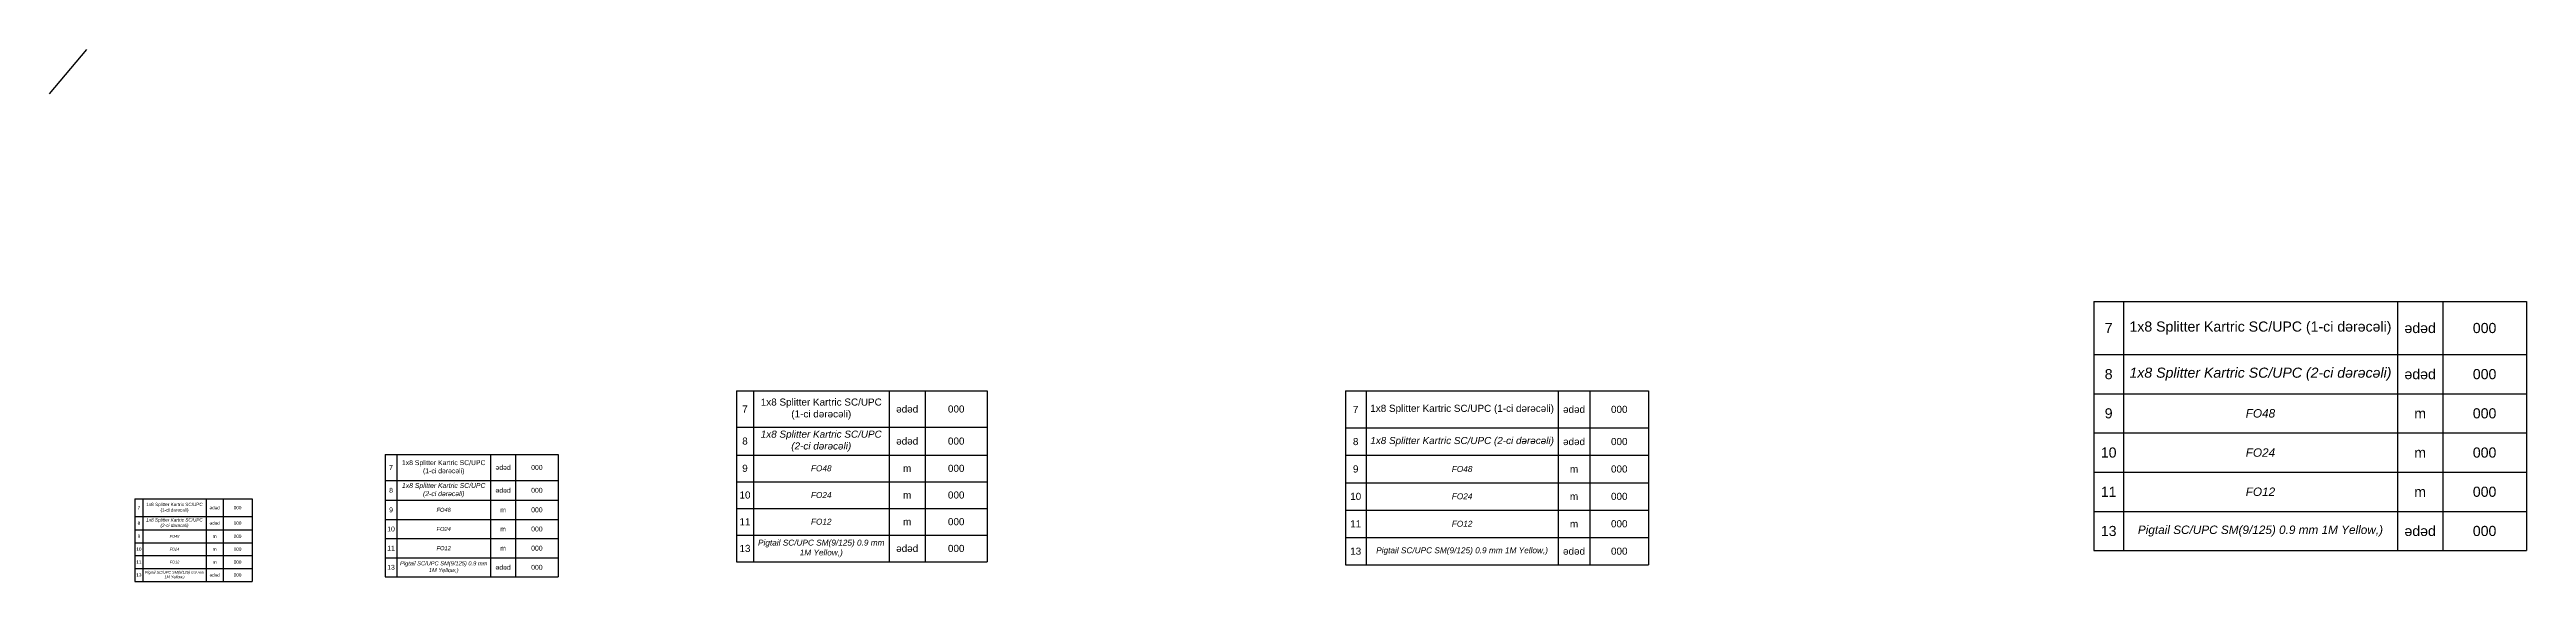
# Model space of a CAD drawing. Header units: metres. Extents: x 179 to 1034, y 11 to 195.
import ezdxf

# ---------------------------------------------------------------- set-up
doc = ezdxf.new("R2010")
doc.units = ezdxf.units.M
doc.layers.add('FoR_mat', color=7, linetype='Continuous')
doc.styles.get("Standard").update_dxf_attribs({"font": 'arial.ttf'})
doc.styles.add('стиль1', font='arialbd.ttf', dxfattribs={"height": 2.5})

# ---------------------------------------------------------------- blocks, each defined once
blk = doc.blocks.new('*U70')
blk.add_line((0, 0), (12.86, 15.32))
at = {"style": 'стиль1', "flags": 1}
for tag, p, height in [('АНКЕР_К', (-10.81, 17.32), 2), ('НАТЯЖ_К', (-10.46, 20.15), 2), ('КОД', (-10.81, 14.73), 2), ('FO_MARKA', (-9.1, 5.4), 7)]:
    blk.add_attdef(tag, p, '', height=height, dxfattribs=at)
blk = doc.blocks.new('*T72')
at = {"layer": 'FoR_mat', "color": 0, "linetype": 'ByBlock', "lineweight": -2, "transparency": 16777216}
for p, q in [((0, 0), (149.42, 0)), ((0, 0), (0, -85.97)), ((10.2, 0), (10.2, -85.97)), ((104.87, 0), (104.87, -85.97)), ((120.5, 0), (120.5, -85.97)), ((149.42, 0), (149.42, -85.97)), ((0, -18.3), (149.42, -18.3)), ((0, -31.83), (149.42, -31.83)), ((0, -45.37), (149.42, -45.37)), ((0, -58.9), (149.42, -58.9)), ((0, -72.44), (149.42, -72.44)), ((0, -85.97), (149.42, -85.97))]:
    blk.add_line(p, q, dxfattribs=at)
at = {"layer": 'FoR_mat', "color": 0, "transparency": 16777216, "attachment_point": 5}
for s, insert, char_height, width in [('7', (5.1, -9.15), 3.49, 8.7437), ('{\\C256;1x8 Splitter Kartric SC/UPC (1-ci dərəcəli)}', (57.53, -9.15), 3.4905, 93.2188), ('ədəd', (112.69, -9.15), 3.49, 14.1776), ('000', (134.96, -9.15), 3.49, 27.4694), ('8', (5.1, -25.07), 3.49, 8.7437), ('{\\fArial|b0|i1|c204|p34;\\C256;1x8 Splitter Kartric SC/UPC (2-ci dərəcəli)}', (57.53, -25.07), 3.4905, 93.2188), ('{\\fArial|b0|i0|c238|p34;ədəd}', (112.69, -25.07), 3.4905, 14.1776), ('000', (134.96, -25.07), 3.49, 27.4694), ('9', (5.1, -38.6), 3.49, 8.7437), ('{\\fArial|b0|i1|c204|p34;\\H0.83333x;\\C256;FO48}', (57.53, -38.6), 3.4905, 93.2188), ('m', (112.69, -38.6), 3.49, 14.1776), ('000', (134.96, -38.6), 3.49, 27.4694), ('10', (5.1, -52.14), 3.49, 8.7437), ('{\\fArial|b0|i1|c204|p34;\\H0.83333x;\\C256;FO24}', (57.53, -52.14), 3.4905, 93.2188), ('m', (112.69, -52.14), 3.49, 14.1776), ('000', (134.96, -52.14), 3.49, 27.4694), ('11', (5.1, -65.67), 3.49, 8.7437), ('{\\fArial|b0|i1|c204|p34;\\H0.83333x;\\C256;FO12}', (57.53, -65.67), 3.4905, 93.2188), ('m', (112.69, -65.67), 3.49, 14.1776), ('000', (134.96, -65.67), 3.49, 27.4694), ('13', (5.1, -79.21), 3.49, 8.7437), ('{\\fArial|b0|i1|c204|p34;\\H0.83333x;\\C256;Pigtail SC/UPC SM(9/125) 0.9 mm 1M Yellow,)}', (57.53, -79.21), 3.4905, 93.2188), ('{\\fArial|b0|i0|c238|p34;ədəd}', (112.69, -79.21), 3.4905, 14.1776), ('000', (134.96, -79.21), 3.49, 27.4694)]:
    blk.add_mtext(s, dxfattribs=dict(at, insert=insert, char_height=char_height, width=width))
blk = doc.blocks.new('*T73')
at = {"layer": 'FoR_mat', "color": 0, "linetype": 'ByBlock', "lineweight": -2, "transparency": 16777216}
for p, q in [((0, 0), (104.75, 0)), ((0, 0), (0, -60.07)), ((7.15, 0), (7.15, -60.07)), ((73.52, 0), (73.52, -60.07)), ((84.48, 0), (84.48, -60.07)), ((104.75, 0), (104.75, -60.07)), ((0, -12.8), (104.75, -12.8)), ((0, -22.25), (104.75, -22.25)), ((0, -31.71), (104.75, -31.71)), ((0, -41.16), (104.75, -41.16)), ((0, -50.62), (104.75, -50.62)), ((0, -60.07), (104.75, -60.07))]:
    blk.add_line(p, q, dxfattribs=at)
at = {"layer": 'FoR_mat', "color": 0, "transparency": 16777216, "attachment_point": 5}
for s, insert, char_height, width in [('7', (3.57, -6.4), 2.45, 6.1296), ('{\\C256;1x8 Splitter Kartric SC/UPC (1-ci dərəcəli)}', (40.33, -6.4), 2.4469, 65.3492), ('ədəd', (79, -6.4), 2.447, 9.9389), ('000', (94.61, -6.4), 2.447, 19.2569), ('8', (3.57, -17.52), 2.45, 6.1296), ('{\\fArial|b0|i1|c204|p34;\\C256;1x8 Splitter Kartric SC/UPC (2-ci dərəcəli)}', (40.33, -17.52), 2.4469, 65.3492), ('{\\fArial|b0|i0|c238|p34;ədəd}', (79, -17.52), 2.4469, 9.9389), ('000', (94.61, -17.52), 2.447, 19.2569), ('9', (3.57, -26.98), 2.45, 6.1296), ('{\\fArial|b0|i1|c204|p34;\\H0.83333x;\\C256;FO48}', (40.33, -26.98), 2.4469, 65.3492), ('m', (79, -26.98), 2.45, 9.9389), ('000', (94.61, -26.98), 2.447, 19.2569), ('10', (3.57, -36.43), 2.447, 6.1296), ('{\\fArial|b0|i1|c204|p34;\\H0.83333x;\\C256;FO24}', (40.33, -36.43), 2.4469, 65.3492), ('m', (79, -36.43), 2.45, 9.9389), ('000', (94.61, -36.43), 2.447, 19.2569), ('11', (3.57, -45.89), 2.447, 6.1296), ('{\\fArial|b0|i1|c204|p34;\\H0.83333x;\\C256;FO12}', (40.33, -45.89), 2.4469, 65.3492), ('m', (79, -45.89), 2.45, 9.9389), ('000', (94.61, -45.89), 2.447, 19.2569), ('13', (3.57, -55.35), 2.447, 6.1296), ('{\\fArial|b0|i1|c204|p34;\\H0.83333x;\\C256;Pigtail SC/UPC SM(9/125) 0.9 mm 1M Yellow,)}', (40.33, -55.35), 2.4469, 65.3492), ('{\\fArial|b0|i0|c238|p34;ədəd}', (79, -55.35), 2.4469, 9.9389), ('000', (94.61, -55.35), 2.447, 19.2569)]:
    blk.add_mtext(s, dxfattribs=dict(at, insert=insert, char_height=char_height, width=width))
blk = doc.blocks.new('*T74')
at = {"layer": 'FoR_mat', "color": 0, "linetype": 'ByBlock', "lineweight": -2, "transparency": 16777216}
for p, q in [((0, 0), (86.55, 0)), ((0, 0), (0, -59.01)), ((5.77, 0), (5.77, -59.01)), ((52.69, 0), (52.69, -59.01)), ((65.13, 0), (65.13, -59.01)), ((86.55, 0), (86.55, -59.01)), ((0, -12.55), (86.55, -12.55)), ((0, -22.15), (86.55, -22.15)), ((0, -31.36), (86.55, -31.36)), ((0, -40.58), (86.55, -40.58)), ((0, -49.79), (86.55, -49.79)), ((0, -59.01), (86.55, -59.01))]:
    blk.add_line(p, q, dxfattribs=at)
at = {"layer": 'FoR_mat', "color": 0, "transparency": 16777216, "attachment_point": 5}
for s, insert, char_height, width in [('7', (2.88, -6.28), 2.45, 4.7478), ('{\\C256;1x8 Splitter Kartric SC/UPC (1-ci dərəcəli)}', (29.23, -6.28), 2.4469, 45.8999), ('ədəd', (58.91, -6.28), 2.447, 11.4246), ('000', (75.84, -6.28), 2.447, 20.4004), ('8', (2.88, -17.35), 2.45, 4.7478), ('{\\fArial|b0|i1|c204|p34;\\C256;1x8 Splitter Kartric SC/UPC (2-ci dərəcəli)}', (29.23, -17.35), 2.4469, 45.8999), ('{\\fArial|b0|i0|c238|p34;ədəd}', (58.91, -17.35), 2.4469, 11.4246), ('000', (75.84, -17.35), 2.447, 20.4004), ('9', (2.88, -26.76), 2.45, 4.7478), ('000', (75.84, -26.76), 2.447, 20.4004), ('{\\fArial|b0|i1|c204|p34;\\H0.83333x;\\C256;FO48}', (29.23, -26.76), 2.4469, 45.8999), ('m', (58.91, -26.76), 2.45, 11.4246), ('10', (2.88, -35.97), 2.447, 4.7478), ('{\\fArial|b0|i1|c204|p34;\\H0.83333x;\\C256;FO24}', (29.23, -35.97), 2.4469, 45.8999), ('m', (58.91, -35.97), 2.45, 11.4246), ('000', (75.84, -35.97), 2.447, 20.4004), ('11', (2.88, -45.18), 2.447, 4.7478), ('{\\fArial|b0|i1|c204|p34;\\H0.83333x;\\C256;Pigtail SC/UPC SM(9/125) 0.9 mm 1M Yellow,)}', (29.23, -54.4), 2.4469, 45.8999), ('{\\fArial|b0|i1|c204|p34;\\H0.83333x;\\C256;FO12}', (29.23, -45.18), 2.4469, 45.8999), ('m', (58.91, -45.18), 2.45, 11.4246), ('000', (75.84, -45.18), 2.447, 20.4004), ('13', (2.88, -54.4), 2.447, 4.7478), ('{\\fArial|b0|i0|c238|p34;ədəd}', (58.91, -54.4), 2.4469, 11.4246), ('000', (75.84, -54.4), 2.447, 20.4004)]:
    blk.add_mtext(s, dxfattribs=dict(at, insert=insert, char_height=char_height, width=width))
blk = doc.blocks.new('*T75')
at = {"layer": 'FoR_mat', "color": 0, "linetype": 'ByBlock', "lineweight": -2, "transparency": 16777216}
for p, q in [((0, 0), (40.43, 0)), ((0, 0), (0, -28.45)), ((2.69, 0), (2.69, -28.45)), ((24.61, 0), (24.61, -28.45)), ((30.42, 0), (30.42, -28.45)), ((40.43, 0), (40.43, -28.45)), ((0, -6.01), (40.43, -6.01)), ((0, -10.64), (40.43, -10.64)), ((0, -15.09), (40.43, -15.09)), ((0, -19.55), (40.43, -19.55)), ((0, -24), (40.43, -24)), ((0, -28.45), (40.43, -28.45))]:
    blk.add_line(p, q, dxfattribs=at)
at = {"layer": 'FoR_mat', "color": 0, "transparency": 16777216, "attachment_point": 5}
for s, insert, char_height, width in [('8', (1.35, -8.33), 1.14, 2.2178), ('7', (1.35, -3.01), 1.14, 2.2178), ('{\\fArial|b0|i1|c204|p34;\\C256;1x8 Splitter Kartric SC/UPC (2-ci dərəcəli)}', (13.65, -8.33), 1.143, 21.4405), ('{\\C256;1x8 Splitter Kartric SC/UPC (1-ci dərəcəli)}', (13.65, -3.01), 1.143, 21.4405), ('ədəd', (27.52, -3.01), 1.143, 5.3366), ('{\\fArial|b0|i0|c238|p34;ədəd}', (27.52, -8.33), 1.143, 5.3366), ('000', (35.43, -3.01), 1.143, 9.5293), ('000', (35.43, -8.33), 1.143, 9.5293), ('10', (1.35, -17.32), 1.143, 2.2178), ('9', (1.35, -12.87), 1.14, 2.2178), ('{\\fArial|b0|i1|c204|p34;\\H0.83333x;\\C256;FO48}', (13.65, -12.87), 1.143, 21.4405), ('{\\fArial|b0|i1|c204|p34;\\H0.83333x;\\C256;FO24}', (13.65, -17.32), 1.143, 21.4405), ('m', (27.52, -12.87), 1.14, 5.3366), ('m', (27.52, -17.32), 1.14, 5.3366), ('000', (35.43, -12.87), 1.143, 9.5293), ('000', (35.43, -17.32), 1.143, 9.5293), ('11', (1.35, -21.77), 1.143, 2.2178), ('13', (1.35, -26.23), 1.143, 2.2178), ('{\\fArial|b0|i1|c204|p34;\\H0.83333x;\\C256;Pigtail SC/UPC SM(9/125) 0.9 mm 1M Yellow,)}', (13.65, -26.23), 1.143, 21.4405), ('{\\fArial|b0|i1|c204|p34;\\H0.83333x;\\C256;FO12}', (13.65, -21.77), 1.143, 21.4405), ('{\\fArial|b0|i0|c238|p34;ədəd}', (27.52, -26.23), 1.143, 5.3366), ('m', (27.52, -21.77), 1.14, 5.3366), ('000', (35.43, -21.77), 1.143, 9.5293), ('000', (35.43, -26.23), 1.143, 9.5293)]:
    blk.add_mtext(s, dxfattribs=dict(at, insert=insert, char_height=char_height, width=width))
blk = doc.blocks.new('*T76')
at = {"layer": 'FoR_mat', "color": 0, "linetype": 'ByBlock', "lineweight": -2, "transparency": 16777216}
for p, q in [((0, 0), (59.77, 0)), ((0, 0), (0, -42.23)), ((3.98, 0), (3.98, -42.23)), ((36.38, 0), (36.38, -42.23)), ((44.98, 0), (44.98, -42.23)), ((59.77, 0), (59.77, -42.23)), ((0, -8.92), (59.77, -8.92)), ((0, -15.79), (59.77, -15.79)), ((0, -22.4), (59.77, -22.4)), ((0, -29.01), (59.77, -29.01)), ((0, -35.62), (59.77, -35.62)), ((0, -42.23), (59.77, -42.23))]:
    blk.add_line(p, q, dxfattribs=at)
at = {"layer": 'FoR_mat', "color": 0, "transparency": 16777216, "attachment_point": 5}
for s, insert, char_height, width in [('7', (1.99, -4.46), 1.69, 3.2788), ('{\\C256;1x8 Splitter Kartric SC/UPC (1-ci dərəcəli)}', (20.18, -4.46), 1.6898, 31.6977), ('ədəd', (40.68, -4.46), 1.69, 7.8897), ('000', (52.37, -4.46), 1.69, 14.0882), ('8', (1.99, -12.35), 1.69, 3.2788), ('{\\fArial|b0|i1|c204|p34;\\C256;1x8 Splitter Kartric SC/UPC (2-ci dərəcəli)}', (20.18, -12.35), 1.6898, 31.6977), ('{\\fArial|b0|i0|c238|p34;ədəd}', (40.68, -12.35), 1.6898, 7.8897), ('000', (52.37, -12.35), 1.69, 14.0882), ('10', (1.99, -25.71), 1.69, 3.2788), ('9', (1.99, -19.1), 1.69, 3.2788), ('{\\fArial|b0|i1|c204|p34;\\H0.83333x;\\C256;FO48}', (20.18, -19.1), 1.6898, 31.6977), ('{\\fArial|b0|i1|c204|p34;\\H0.83333x;\\C256;FO24}', (20.18, -25.71), 1.6898, 31.6977), ('m', (40.68, -19.1), 1.69, 7.8897), ('m', (40.68, -25.71), 1.69, 7.8897), ('000', (52.37, -19.1), 1.69, 14.0882), ('000', (52.37, -25.71), 1.69, 14.0882), ('11', (1.99, -32.32), 1.69, 3.2788), ('{\\fArial|b0|i1|c204|p34;\\H0.83333x;\\C256;FO12}', (20.18, -32.32), 1.6898, 31.6977), ('m', (40.68, -32.32), 1.69, 7.8897), ('000', (52.37, -32.32), 1.69, 14.0882), ('13', (1.99, -38.93), 1.69, 3.2788), ('{\\fArial|b0|i1|c204|p34;\\H0.83333x;\\C256;Pigtail SC/UPC SM(9/125) 0.9 mm 1M Yellow,)}', (20.18, -38.93), 1.6898, 31.6977), ('{\\fArial|b0|i0|c238|p34;ədəd}', (40.68, -38.93), 1.6898, 7.8897), ('000', (52.37, -38.93), 1.69, 14.0882)]:
    blk.add_mtext(s, dxfattribs=dict(at, insert=insert, char_height=char_height, width=width))

msp = doc.modelspace()

# ---------------------------------------------------------------- block references
at = {"color": 7}
msp.add_blockref('*U70', (178.68, 179.74), dxfattribs=at)
for name, p in [('*T72', (884.87, 108.08)), ('*T74', (416.03, 77.26)), ('*T73', (626.3, 77.26)), ('*T76', (294.66, 55.27)), ('*T75', (208.2, 39.93))]:
    msp.add_blockref(name, p)

doc.saveas('drawing.dxf')
